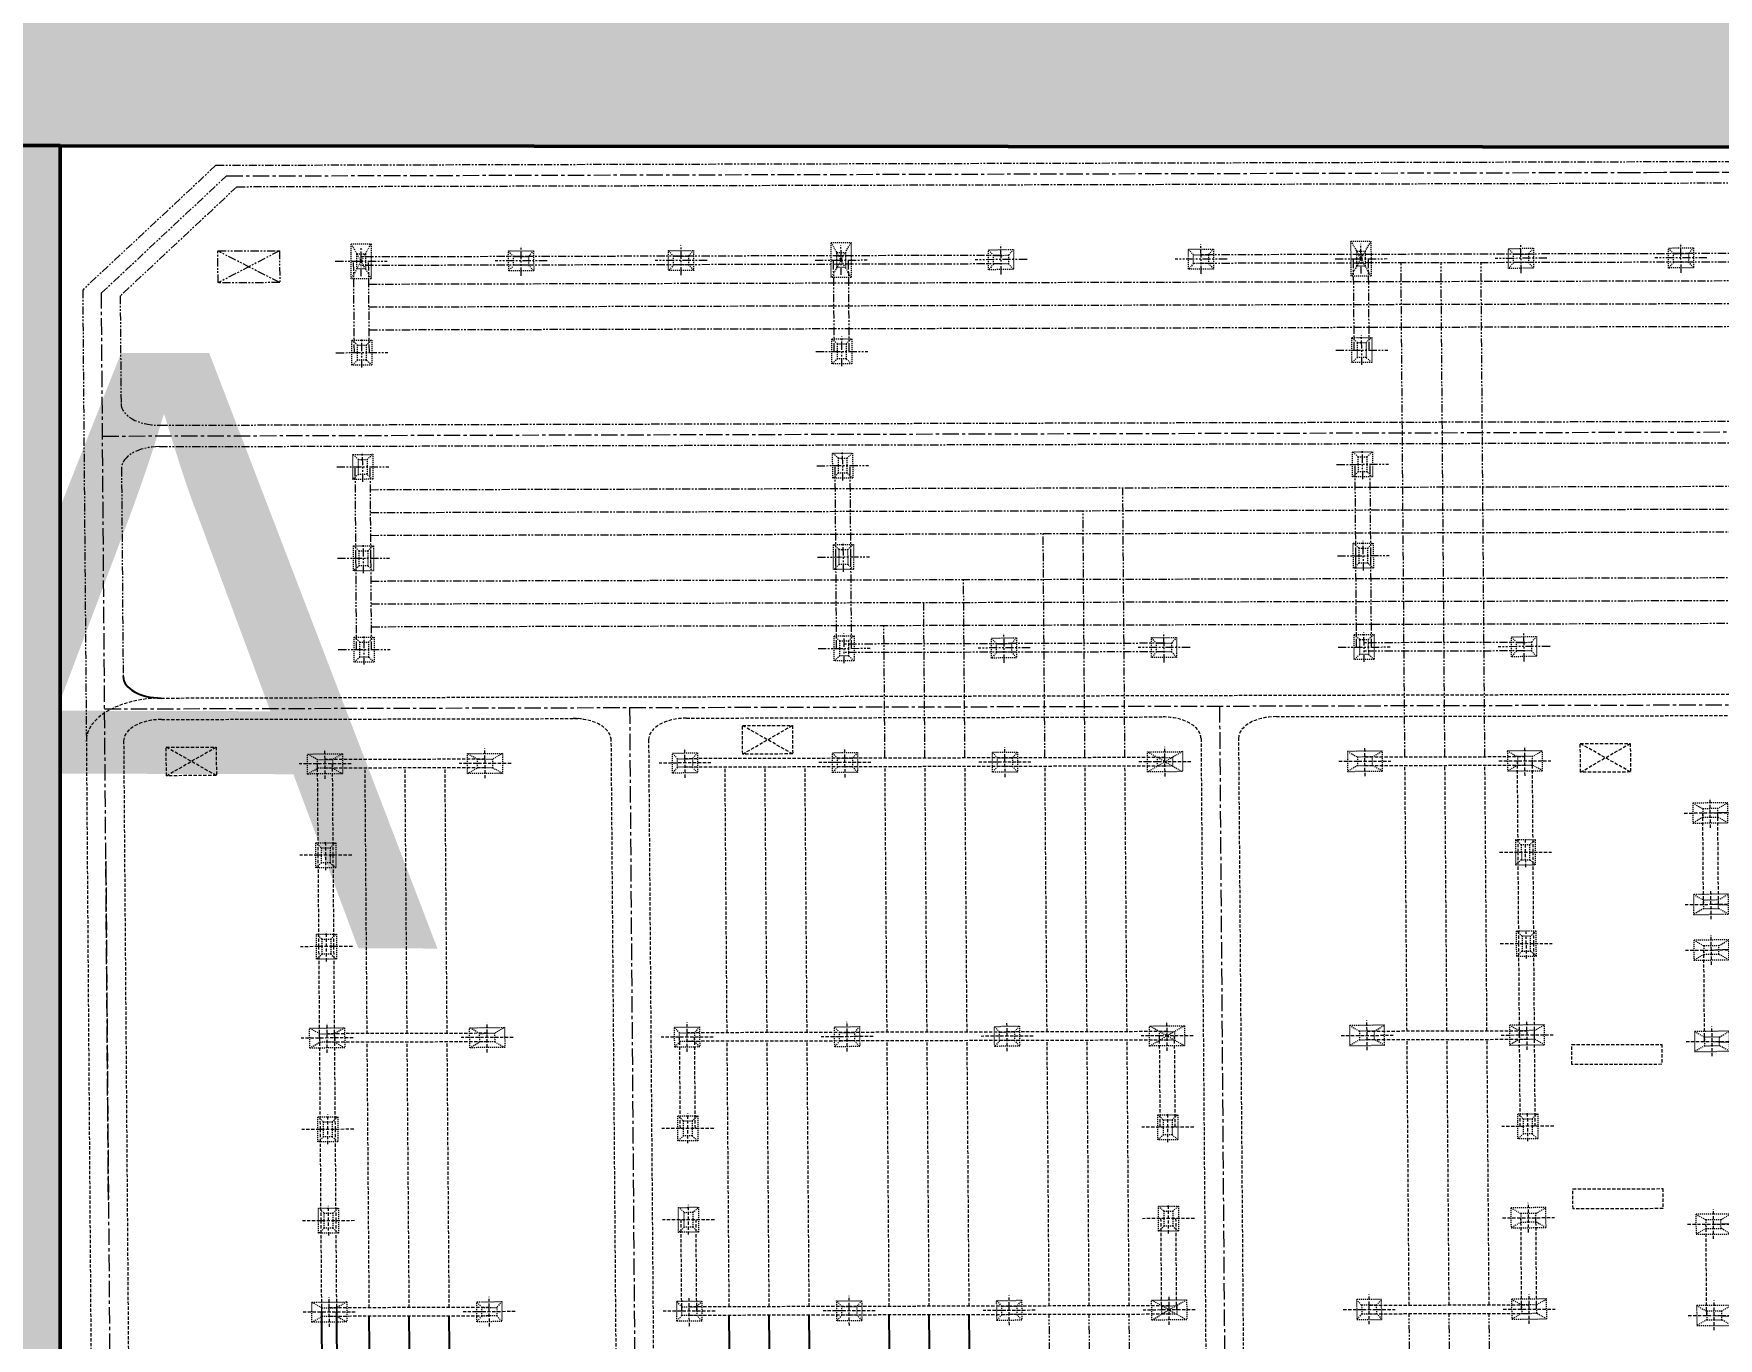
# Model space of a CAD drawing. Header units: metres. Extents: x 222800 to 230200, y 1548340 to 1564214.
# Drawn here: x 226362 to 226531.8, y 1561424.4 to 1561556 of the extents above; entities that cross this region are included whole.
import ezdxf

# ---------------------------------------------------------------- set-up
doc = ezdxf.new("R2010")
doc.units = ezdxf.units.M
doc.header["$PDMODE"] = 1
doc.header["$PDSIZE"] = -15
for name, pattern in [('CENTER', [2, 1.25, -0.25, 0.25, -0.25]), ('HIDDEN', [0.375, 0.25, -0.125]), ('PHANTOM2', [1.25, 0.625, -0.125, 0.125, -0.125, 0.125, -0.125])]:
    doc.linetypes.add(name, pattern=pattern)
for name, color, linetype, lineweight in [('E-LAY-CNTRL', 1, 'CENTER', 0), ('E-LAY-EXIST', 8, 'HIDDEN', 0), ('STREAM', 141, 'Continuous', 0)]:
    doc.layers.add(name, color=color, linetype=linetype, lineweight=lineweight)
for name, color, linetype in [('E-LAY-ROAD', 7, 'Continuous'), ('for print 2by2', 7, 'Continuous'), ('G_B.T. ROAD', 1, 'Continuous'), ('G_CART TRACK', 252, 'Continuous'), ('plot hatching', 7, 'Continuous'), ('SIte Coordinates', 250, 'Continuous')]:
    doc.layers.add(name, color=color, linetype=linetype)
doc.styles.get("Standard").update_dxf_attribs({"font": 'arial.ttf'})

# ---------------------------------------------------------------- blocks, each defined once
blk = doc.blocks.new('TWR_CTG_p')
for p, q in [((-750, 750), (-1750, 1250)), ((1750, 1250), (750, 750)), ((-750, -750), (-1750, -1250)), ((750, -750), (1750, -1250))]:
    blk.add_line(p, q)
for points in [[(-1750, -1250), (1750, -1250), (1750, 1250), (-1750, 1250)], [(-750, -750), (750, -750), (750, 750), (-750, 750)]]:
    blk.add_lwpolyline(points, close=True)
blk = doc.blocks.new('TWR_CTH_p')
for p, q in [((-750, 750), (-1750, 1250)), ((1750, 1250), (750, 750)), ((-750, -750), (-1750, -1250)), ((750, -750), (1750, -1250))]:
    blk.add_line(p, q)
for points in [[(-1750, -1250), (1750, -1250), (1750, 1250), (-1750, 1250)], [(-750, -750), (750, -750), (750, 750), (-750, 750)]]:
    blk.add_lwpolyline(points, close=True)
blk = doc.blocks.new('TWR_CC_p')
for p, q in [((-750, 750), (-1750, 1250)), ((1750, 1250), (750, 750)), ((-750, -750), (-1750, -1250)), ((750, -750), (1750, -1250))]:
    blk.add_line(p, q)
for points in [[(-1750, -1250), (1750, -1250), (1750, 1250), (-1750, 1250)], [(-750, -750), (750, -750), (750, 750), (-750, 750)]]:
    blk.add_lwpolyline(points, close=True)
blk = doc.blocks.new('TWR_CD_p')
for p, q in [((-750, 750), (-1750, 1750)), ((1750, 1750), (750, 750)), ((-100, 100), (-750, 750)), ((750, 750), (100, 100)), ((-1750, -1750), (-750, -750)), ((-100, -100), (-750, -750)), ((100, -100), (750, -750)), ((750, -750), (1750, -1750))]:
    blk.add_line(p, q)
for points in [[(-1750, -1750), (1750, -1750), (1750, 1750), (-1750, 1750)], [(-750, -750), (750, -750), (750, 750), (-750, 750)], [(-100, -100), (100, -100), (100, 100), (-100, 100)]]:
    blk.add_lwpolyline(points, close=True)
blk = doc.blocks.new('TWR_CTI_p')
for p, q in [((-750, 750), (-1750, 1750)), ((1750, 1750), (750, 750)), ((-100, 100), (-750, 750)), ((750, 750), (100, 100)), ((-1750, -1750), (-750, -750)), ((-100, -100), (-750, -750)), ((100, -100), (750, -750)), ((750, -750), (1750, -1750))]:
    blk.add_line(p, q)
for points in [[(-1750, -1750), (1750, -1750), (1750, 1750), (-1750, 1750)], [(-750, -750), (750, -750), (750, 750), (-750, 750)], [(-100, -100), (100, -100), (100, 100), (-100, 100)]]:
    blk.add_lwpolyline(points, close=True)
blk = doc.blocks.new('TWR_CTE_p')
for p, q in [((-750, 750), (-1750, 1750)), ((1750, 1750), (750, 750)), ((-1750, -1750), (-750, -750)), ((750, -750), (1750, -1750))]:
    blk.add_line(p, q)
for points in [[(-1750, -1750), (1750, -1750), (1750, 1750), (-1750, 1750)], [(-750, -750), (750, -750), (750, 750), (-750, 750)]]:
    blk.add_lwpolyline(points, close=True)
blk = doc.blocks.new('TWR_CTK_p')
for p, q in [((-750, 750), (-1750, 1750)), ((1750, 1750), (750, 750)), ((-100, 100), (-750, 750)), ((750, 750), (100, 100)), ((-1750, -1750), (-750, -750)), ((-100, -100), (-750, -750)), ((100, -100), (750, -750)), ((750, -750), (1750, -1750))]:
    blk.add_line(p, q)
for points in [[(-1750, -1750), (1750, -1750), (1750, 1750), (-1750, 1750)], [(-750, -750), (750, -750), (750, 750), (-750, 750)], [(-100, -100), (100, -100), (100, 100), (-100, 100)]]:
    blk.add_lwpolyline(points, close=True)
blk = doc.blocks.new('TWR_CTD_p')
for p, q in [((-750, 750), (-1750, 1250)), ((1750, 1250), (750, 750)), ((-750, -750), (-1750, -1250)), ((750, -750), (1750, -1250))]:
    blk.add_line(p, q)
for points in [[(-1750, -1250), (1750, -1250), (1750, 1250), (-1750, 1250)], [(-750, -750), (750, -750), (750, 750), (-750, 750)]]:
    blk.add_lwpolyline(points, close=True)
blk = doc.blocks.new('SS')
at = {"layer": 'E-LAY-CNTRL', "color": 8}
for p, q in [((-68.64, 91.951), (-69.062, 97.234)), ((-59.424, 91.992), (-59.04, 97.409)), ((-120.607, -0.728), (-121.037, 96.327)), ((-110.112, 91.767), (-110.491, 96.511)), ((-100.896, 91.808), (-100.55, 96.684)), ((-96.288, 91.828), (-96.681, 96.752)), ((-87.072, 91.869), (-86.713, 96.926)), ((-174.364, 6.292, -0.203), (-174.759, 95.389, -0.063)), ((-148.124, -0.85), (-148.553, 95.846)), ((-120.891, 63.495), (-23.587, 63.926)), ((-120.741, 29.511), (0.061, 30.047)), ((-71.044, -0.509), (-162.56, -0.914)), ((-105.245, -0.66), (-3.074, -0.207))]:
    blk.add_line(p, q, dxfattribs=at)
blk.add_lwpolyline([(-174.721, 86.79), (-174.759, 95.389)], dxfattribs=at)
blk.add_lwpolyline([(-174.721, 86.79), (-174.759, 95.389)], dxfattribs=at)
at = {"layer": 'E-LAY-EXIST', "color": 8, "linetype": 'PHANTOM2'}
for p, q in [((-166.568, 99.293), (-166.527, 90.077)), ((-165.704, 99.297), (-165.663, 90.081)), ((-133.504, 14.623), (-133.878, 99.006)), ((-131.2, 14.633), (-131.574, 99.016)), ((-128.896, 14.643), (-129.271, 99.026)), ((-163.456, 14.49), (-163.83, 98.873)), ((-161.152, 14.5), (-161.526, 98.883)), ((-158.848, 14.51), (-159.222, 98.893)), ((-142.72, 14.582), (-143.094, 98.965)), ((-140.416, 14.592), (-140.79, 98.975)), ((-138.112, 14.602), (-138.486, 98.985)), ((-175.441, 5.685, -0.204), (-175.841, 95.37, -0.067)), ((-173.279, 6.895, -0.203), (-173.676, 95.408, -0.067)), ((-149.218, 2.414, -0.21), (-149.633, 95.828, -0.067)), ((-147.058, 2.423, -0.21), (-147.473, 95.865, -0.067)), ((-166.102, 91.576), (-166.089, 88.582)), ((-164.598, 90.086), (-167.592, 90.072)), ((-166.527, 90.077), (-166.486, 80.861)), ((-165.663, 90.081), (-165.622, 80.865)), ((-126.893, 82.534), (-126.88, 79.54)), ((-166.061, 82.36), (-166.048, 79.366)), ((-164.557, 80.87), (-167.551, 80.856)), ((-166.486, 80.861), (-166.445, 71.645)), ((-165.622, 80.865), (-165.582, 71.649)), ((-125.39, 81.043), (-128.384, 81.03)), ((-127.319, 81.035), (-127.278, 71.819)), ((-126.455, 81.039), (-126.414, 71.823)), ((-115.789, 78.782), (-165.612, 78.561)), ((-32.845, 79.149), (-59.629, 79.031)), ((-32.835, 76.845), (-59.619, 76.727)), ((-115.778, 76.478), (-165.602, 76.257)), ((-115.768, 74.174), (-165.592, 73.953)), ((-32.825, 74.541), (-59.609, 74.423)), ((-166.007, 70.15), (-166.02, 73.144)), ((-156.791, 70.191), (-156.804, 73.185)), ((-145.271, 70.242), (-145.284, 73.236)), ((-136.055, 70.283), (-136.068, 73.277)), ((-126.839, 70.324), (-126.853, 73.318)), ((-156.8, 72.12), (-166.015, 72.079)), ((-136.064, 72.212), (-145.28, 72.171)), ((-126.848, 72.253), (-136.064, 72.212)), ((-125.349, 71.827), (-128.343, 71.814)), ((-164.516, 71.654), (-167.511, 71.64)), ((-166.445, 71.645), (-166.405, 62.429)), ((-165.956, 71.705), (-166.071, 71.589)), ((-165.956, 71.59), (-166.071, 71.704)), ((-156.796, 71.256), (-166.012, 71.215)), ((-165.582, 71.649), (-165.541, 62.433)), ((-155.301, 71.695), (-158.295, 71.681)), ((-143.781, 71.746), (-146.775, 71.732)), ((-136.06, 71.348), (-145.276, 71.307)), ((-134.565, 71.786), (-137.559, 71.773)), ((-126.844, 71.389), (-136.06, 71.348)), ((-165.979, 63.928), (-165.966, 60.934)), ((-164.476, 62.438), (-167.47, 62.425)), ((-126.801, 61.798), (-126.788, 58.804)), ((-125.298, 60.307), (-128.292, 60.294)), ((-127.227, 60.299), (-127.186, 51.083)), ((-126.363, 60.303), (-126.322, 51.087)), ((-32.754, 58.414), (-59.537, 58.295)), ((-115.697, 58.046), (-142.912, 57.925)), ((-115.686, 55.742), (-140.598, 55.632)), ((-32.743, 56.11), (-59.527, 55.991)), ((-115.676, 53.438), (-138.284, 53.338)), ((-32.733, 53.806), (-59.517, 53.687)), ((-165.928, 52.408), (-165.915, 49.414)), ((-126.761, 52.582), (-126.747, 49.588)), ((-164.425, 50.918), (-167.419, 50.905)), ((-166.354, 50.909), (-166.313, 41.693)), ((-165.49, 50.913), (-165.449, 41.697)), ((-125.257, 51.092), (-128.251, 51.078)), ((-127.186, 51.083), (-127.145, 41.867)), ((-126.322, 51.087), (-126.281, 41.871)), ((-115.656, 48.83), (-133.656, 48.75)), ((-115.646, 46.526), (-131.341, 46.457)), ((-115.635, 44.222), (-129.027, 44.163)), ((-165.874, 40.198), (-165.887, 43.192)), ((-156.658, 40.239), (-156.671, 43.233)), ((-145.138, 40.29), (-145.152, 43.284)), ((-135.922, 40.331), (-135.936, 43.325)), ((-126.706, 40.372), (-126.72, 43.366)), ((-165.823, 41.638), (-165.939, 41.753)), ((-165.823, 41.753), (-165.938, 41.637)), ((-156.667, 42.168), (-165.883, 42.127)), ((-155.168, 41.743), (-158.162, 41.73)), ((-143.648, 41.794), (-146.642, 41.781)), ((-135.931, 42.26), (-145.147, 42.219)), ((-134.432, 41.835), (-137.426, 41.821)), ((-126.715, 42.301), (-135.931, 42.26)), ((-125.216, 41.876), (-128.21, 41.862)), ((-164.384, 41.702), (-167.378, 41.689)), ((-166.313, 41.693), (-166.272, 32.478)), ((-156.663, 41.304), (-165.879, 41.263)), ((-165.449, 41.697), (-165.408, 32.481)), ((-135.927, 41.396), (-145.143, 41.355)), ((-126.711, 41.437), (-135.927, 41.396)), ((-165.847, 33.976), (-165.833, 30.982)), ((-164.343, 32.486), (-167.337, 32.473)), ((-166.272, 32.478), (-166.231, 23.262)), ((-165.408, 32.481), (-165.367, 23.265)), ((-165.806, 24.761), (-165.792, 21.767)), ((-164.302, 23.27), (-167.296, 23.257)), ((-166.231, 23.262), (-166.19, 14.046)), ((-165.367, 23.265), (-165.326, 14.05)), ((-165.752, 12.551), (-165.765, 15.545)), ((-156.536, 12.591), (-156.549, 15.585)), ((-145.016, 12.643), (-145.029, 15.637)), ((-135.8, 12.683), (-135.813, 15.677)), ((-126.584, 12.724), (-126.597, 15.718)), ((-135.808, 14.612), (-145.024, 14.572)), ((-126.592, 14.653), (-135.808, 14.612)), ((-164.261, 14.054), (-167.255, 14.041)), ((-165.7, 13.99), (-165.816, 14.105)), ((-165.701, 14.105), (-165.816, 13.99)), ((-156.544, 14.52), (-165.76, 14.48)), ((-156.54, 13.656), (-165.756, 13.616)), ((-155.045, 14.095), (-158.039, 14.082)), ((-143.525, 14.146), (-146.519, 14.133)), ((-135.805, 13.748), (-145.02, 13.708)), ((-134.309, 14.187), (-137.303, 14.174)), ((-126.589, 13.789), (-135.805, 13.748)), ((-125.094, 14.228), (-128.088, 14.215)), ((-166.809, 9.346), (-163.587, 5.806)), ((-163.603, 9.36), (-166.794, 5.792)), ((-173.279, 6.895, 0.097), (-162.259, 0.167, 0.083)), ((-162.56, -0.914), (-174.364, 6.292)), ((-175.441, 5.685, 0.179), (-162.857, -1.994, 0.16)), ((-162.259, 0.167, 0.092), (-151.373, 0.215, 0.08)), ((-144.885, 0.244, 0.073), (-123.853, 0.337, 0.05)), ((-162.857, -1.994, 0.172), (-117.66, -1.783, 0.114))]:
    blk.add_line(p, q, dxfattribs=at)
at = {"layer": 'E-LAY-EXIST', "color": 8}
for p, q in [((-121.701, 2.536, -0.21), (-122.11, 94.738, -0.21)), ((-119.825, 66.769, 0.043), (-119.945, 93.673, -0.21)), ((-110.105, 90.27), (-110.118, 93.264)), ((-100.889, 90.311), (-100.902, 93.305)), ((-96.281, 90.331), (-96.295, 93.325)), ((-87.065, 90.372), (-87.079, 93.366)), ((-68.634, 90.454), (-68.647, 93.448)), ((-59.418, 90.495), (-59.431, 93.489)), ((-100.898, 92.24), (-110.114, 92.199)), ((-108.615, 91.774), (-111.609, 91.76)), ((-100.894, 91.376), (-110.11, 91.335)), ((-99.399, 91.815), (-102.393, 91.801)), ((-94.791, 91.835), (-97.785, 91.822)), ((-87.07, 91.437), (-96.286, 91.396)), ((-85.575, 91.876), (-88.569, 91.863)), ((-67.143, 91.958), (-70.137, 91.944)), ((-59.422, 91.56), (-68.638, 91.519)), ((-57.927, 91.998), (-60.921, 91.985)), ((-114.23, 84.291), (-117.123, 87.158)), ((-114.243, 87.171), (-117.11, 84.278)), ((-115.36, 79.591), (-115.373, 82.585)), ((-106.144, 79.632), (-106.158, 82.626)), ((-96.928, 79.672), (-96.942, 82.666)), ((-87.712, 79.713), (-87.726, 82.707)), ((-78.51, 82.748), (-78.497, 79.754)), ((-69.281, 79.795), (-69.294, 82.789)), ((-60.065, 79.836), (-60.078, 82.83)), ((-106.153, 81.561), (-115.369, 81.52)), ((-96.937, 81.601), (-106.153, 81.561)), ((-87.721, 81.642), (-96.937, 81.601)), ((-78.505, 81.683), (-87.721, 81.642)), ((-60.073, 81.765), (-69.289, 81.724)), ((-113.87, 81.094), (-116.864, 81.081)), ((-115.758, 71.87), (-115.799, 81.086)), ((-106.149, 80.697), (-115.365, 80.656)), ((-114.894, 71.874), (-114.935, 81.09)), ((-104.654, 81.135), (-107.648, 81.122)), ((-96.933, 80.737), (-106.149, 80.697)), ((-95.438, 81.176), (-98.432, 81.163)), ((-87.717, 80.778), (-96.933, 80.737)), ((-86.222, 81.217), (-89.216, 81.204)), ((-88.11, 71.992), (-88.151, 81.208)), ((-78.501, 80.819), (-87.717, 80.778)), ((-87.246, 71.996), (-87.287, 81.212)), ((-77.006, 81.258), (-80, 81.244)), ((-67.79, 81.299), (-70.784, 81.285)), ((-60.069, 80.901), (-69.285, 80.86)), ((-58.574, 81.339), (-61.568, 81.326)), ((-60.463, 72.115), (-60.503, 81.331)), ((-59.599, 72.119), (-59.639, 81.335)), ((-88.141, 78.904), (-114.925, 78.786)), ((-60.493, 79.027), (-87.277, 78.908)), ((-60.483, 76.723), (-87.267, 76.604)), ((-88.131, 76.6), (-114.914, 76.482)), ((-88.12, 74.296), (-114.904, 74.178)), ((-60.473, 74.419), (-87.256, 74.3)), ((-115.319, 70.375), (-115.333, 73.369)), ((-87.672, 70.497), (-87.685, 73.491)), ((-60.024, 70.62), (-60.037, 73.614)), ((-113.829, 71.878), (-116.823, 71.865)), ((-86.181, 72.001), (-89.175, 71.988)), ((-58.534, 72.124), (-61.528, 72.11)), ((-117.727, 64.589, 0.091), (-26.86, 64.992, -0.163)), ((-117.617, 62.429, 0.043), (-26.824, 62.832, -0.053)), ((-115.282, 61.849), (-115.268, 58.855)), ((-87.634, 61.971), (-87.621, 58.977)), ((-78.418, 62.012), (-78.405, 59.018)), ((-69.202, 62.053), (-69.189, 59.059)), ((-59.986, 62.094), (-59.973, 59.1)), ((-119.675, 32.785, 0.043), (-119.796, 60.231, 0.043)), ((-113.778, 60.358), (-116.772, 60.345)), ((-115.707, 60.35), (-115.666, 51.134)), ((-114.843, 60.354), (-114.802, 51.138)), ((-86.13, 60.481), (-89.124, 60.468)), ((-88.059, 60.473), (-88.018, 51.257)), ((-78.413, 60.947), (-87.629, 60.906)), ((-87.195, 60.476), (-87.154, 51.26)), ((-76.914, 60.522), (-79.908, 60.509)), ((-67.698, 60.563), (-70.692, 60.549)), ((-59.981, 61.029), (-69.197, 60.988)), ((-58.482, 60.604), (-61.476, 60.59)), ((-60.411, 60.595), (-60.371, 51.379)), ((-59.547, 60.599), (-59.507, 51.383)), ((-78.409, 60.083), (-87.625, 60.042)), ((-59.978, 60.165), (-69.193, 60.124)), ((-60.401, 58.291), (-87.185, 58.172)), ((-88.049, 58.169), (-114.833, 58.05)), ((-88.039, 55.865), (-114.823, 55.746)), ((-60.391, 55.987), (-87.175, 55.868)), ((-88.029, 53.561), (-114.812, 53.442)), ((-60.381, 53.683), (-87.165, 53.564)), ((-115.241, 52.633), (-115.227, 49.639)), ((-87.593, 52.756), (-87.58, 49.762)), ((-59.945, 52.878), (-59.932, 49.884)), ((-113.737, 51.143), (-116.731, 51.129)), ((-115.666, 51.134), (-115.625, 41.918)), ((-114.802, 51.138), (-114.761, 41.922)), ((-86.089, 51.265), (-89.083, 51.252)), ((-88.018, 51.257), (-87.977, 42.041)), ((-87.154, 51.26), (-87.113, 42.045)), ((-58.442, 51.388), (-61.436, 51.374)), ((-60.371, 51.379), (-60.33, 42.163)), ((-59.507, 51.383), (-59.466, 42.167)), ((-88.008, 48.953), (-114.792, 48.834)), ((-60.36, 49.075), (-87.144, 48.956)), ((-87.998, 46.649), (-114.782, 46.53)), ((-60.35, 46.771), (-87.134, 46.652)), ((-87.988, 44.345), (-114.771, 44.226)), ((-60.34, 44.467), (-87.124, 44.348)), ((-115.2, 43.417), (-115.187, 40.423)), ((-87.552, 43.54), (-87.539, 40.546)), ((-59.904, 43.662), (-59.891, 40.668)), ((-113.696, 41.927), (-116.69, 41.913)), ((-115.625, 41.918), (-115.584, 32.702)), ((-114.761, 41.922), (-114.72, 32.706)), ((-86.048, 42.049), (-89.042, 42.036)), ((-87.977, 42.041), (-87.937, 32.825)), ((-87.113, 42.045), (-87.073, 32.829)), ((-58.401, 42.172), (-61.395, 42.159)), ((-60.33, 42.163), (-60.289, 32.947)), ((-59.466, 42.167), (-59.425, 32.951)), ((-60.32, 39.859), (-87.103, 39.741)), ((-116.048, 36.027), (-118.941, 38.894)), ((-116.061, 38.907), (-118.928, 36.014)), ((-87.967, 39.737), (-114.751, 39.618)), ((-87.957, 37.433), (-114.741, 37.314)), ((-60.309, 37.555), (-87.093, 37.437)), ((-87.947, 35.129), (-114.731, 35.01)), ((-60.299, 35.251), (-87.083, 35.133)), ((-115.159, 34.201), (-115.146, 31.207)), ((-87.511, 34.324), (-87.498, 31.33)), ((-78.295, 34.365), (-78.282, 31.371)), ((-69.079, 34.405), (-69.066, 31.411)), ((-59.864, 34.446), (-59.85, 31.452)), ((-78.291, 33.3), (-87.507, 33.259)), ((-59.859, 33.381), (-69.075, 33.34)), ((-113.655, 32.711), (-116.649, 32.697)), ((-86.008, 32.833), (-89.002, 32.82)), ((-78.287, 32.436), (-87.503, 32.395)), ((-76.792, 32.874), (-79.786, 32.861)), ((-67.576, 32.915), (-70.57, 32.902)), ((-59.855, 32.517), (-69.071, 32.476)), ((-58.36, 32.956), (-61.354, 32.943)), ((-117.476, 30.606, 0.043), (-26.71, 31.009, -0.163)), ((-117.644, 28.438, 0.043), (-26.701, 28.848, -0.163)), ((-119.541, 2.545, -0.21), (-119.63, 26.521, 0.043)), ((-115.108, 22.681), (-115.095, 19.687)), ((-87.46, 22.804), (-87.447, 19.81)), ((-59.812, 22.926), (-59.799, 19.932)), ((-58.309, 21.436), (-61.303, 21.423)), ((-60.238, 21.427), (-60.197, 12.212)), ((-59.374, 21.431), (-59.333, 12.215)), ((-113.604, 21.191), (-116.598, 21.178)), ((-115.533, 21.182), (-115.492, 11.966)), ((-114.669, 21.186), (-114.628, 11.97)), ((-85.957, 21.313), (-88.951, 21.3)), ((-87.886, 21.305), (-87.845, 12.089)), ((-87.022, 21.309), (-86.981, 12.093)), ((-87.875, 19.001), (-114.659, 18.882)), ((-60.228, 19.123), (-87.011, 19.005)), ((-87.865, 16.697), (-114.649, 16.578)), ((-60.217, 16.819), (-87.001, 16.701)), ((-87.855, 14.393), (-114.639, 14.274)), ((-87.419, 13.588), (-87.406, 10.594)), ((-60.207, 14.516), (-86.991, 14.397)), ((-78.203, 13.629), (-78.19, 10.635)), ((-68.988, 13.67), (-68.974, 10.676)), ((-59.772, 13.71), (-59.758, 10.716)), ((-115.067, 13.465), (-115.054, 10.471)), ((-105.851, 13.506), (-105.838, 10.512)), ((-96.635, 13.547), (-96.622, 10.553)), ((-59.767, 12.645), (-68.983, 12.605)), ((-113.563, 11.975), (-116.557, 11.962)), ((-105.846, 12.441), (-115.062, 12.4)), ((-104.348, 12.016), (-107.342, 12.003)), ((-96.631, 12.482), (-105.846, 12.441)), ((-95.132, 12.057), (-98.126, 12.043)), ((-87.415, 12.523), (-96.631, 12.482)), ((-87.411, 11.659), (-96.627, 11.618)), ((-85.916, 12.098), (-88.91, 12.084)), ((-78.199, 12.564), (-87.415, 12.523)), ((-78.195, 11.7), (-87.411, 11.659)), ((-76.7, 12.138), (-79.694, 12.125)), ((-68.983, 12.605), (-78.199, 12.564)), ((-68.979, 11.741), (-78.195, 11.7)), ((-67.484, 12.179), (-70.478, 12.166)), ((-59.763, 11.781), (-68.979, 11.741)), ((-58.268, 12.22), (-61.262, 12.207)), ((-105.843, 11.577), (-115.059, 11.536)), ((-96.627, 11.618), (-105.843, 11.577)), ((-113.869, 2.83), (-116.762, 5.697)), ((-113.882, 5.71), (-116.749, 2.817)), ((-117.371, 0.366, 0.043), (-26.576, 0.768)), ((-117.66, -1.783, 0.114), (-26.567, -1.392))]:
    blk.add_line(p, q, dxfattribs=at)
for points in [[(-84.757, 88.979), (-84.734, 83.795), (-86.75, 83.786), (-86.773, 88.97)], [(-70.201, 89.043), (-70.178, 83.859), (-72.194, 83.85), (-72.217, 89.034)], [(-114.243, 87.171), (-114.23, 84.291), (-117.11, 84.278), (-117.123, 87.158)], [(-116.061, 38.907), (-116.048, 36.027), (-118.928, 36.014), (-118.941, 38.894)], [(-113.882, 5.71), (-113.869, 2.83), (-116.749, 2.817), (-116.762, 5.697)]]:
    blk.add_lwpolyline(points, close=True, dxfattribs=at)
at = {"layer": 'E-LAY-EXIST', "color": 8, "linetype": 'PHANTOM2'}
blk.add_lwpolyline([(-163.603, 9.36), (-163.587, 5.806), (-166.794, 5.792), (-166.809, 9.346)], close=True, dxfattribs=at)
at = {"layer": 'E-LAY-EXIST', "color": 8}
for centre, radius, start, end in [((-117.637, 66.778, 0.043), 2.189, 180.25398, 270.25398), ((-117.608, 60.241, 0.043), 2.189, 90.25398, 180.25398), ((-117.486, 32.795, 0.043), 2.189, 180.25398, 270.25398), ((-117.457, 26.257, 0.043), 2.189, 90.25398, 180.25398), ((-117.352, 2.555, -0.21), 4.349, 180.25398, 270.25398), ((-117.352, 2.555, -0.21), 2.189, 180.25398, 270.25398)]:
    blk.add_arc(centre, radius, start, end, dxfattribs=at)
at = {"layer": 'E-LAY-EXIST', "color": 8, "linetype": 'PHANTOM2'}
for centre, start, end in [((-151.407, 2.404, -0.21), 270.25398, 0.25398), ((-144.87, 2.433, -0.21), 180.25398, 270.25398)]:
    blk.add_arc(centre, 2.189, start, end, dxfattribs=at)
at = {"layer": 'E-LAY-ROAD', "color": 8, "ltscale": 2500}
for p, q in [((-32.713, 49.198), (-59.496, 49.079)), ((-32.702, 46.894), (-59.486, 46.775)), ((-32.692, 44.59), (-59.476, 44.471)), ((-32.672, 39.982), (-59.456, 39.863)), ((-32.662, 37.678), (-59.445, 37.559)), ((-32.651, 35.374), (-59.435, 35.255)), ((-32.58, 19.246), (-59.364, 19.127)), ((-32.57, 16.942), (-59.353, 16.823)), ((-32.559, 14.638), (-59.343, 14.519)), ((-50.551, 12.686), (-59.767, 12.645)), ((-50.547, 11.822), (-59.763, 11.781))]:
    blk.add_line(p, q, dxfattribs=at)
at = {"layer": 'E-LAY-ROAD', "color": 8}
blk.add_arc((-123.89, 2.526, -0.21), 2.189, 270.25398, 0.25398, dxfattribs=at)
at = {"layer": 'E-LAY-EXIST', "color": 8}
for name, p, xscale, yscale, zscale, rotation in [('TWR_CTE_p', (-110.112, 91.767), 0.0005759999317107883, 0.0005759999317107883, 0.0005759999317107883, 180.2539860152478), ('TWR_CTE_p', (-100.896, 91.808), 0.0005759999317107883, 0.0005759999317107883, 0.0005759999317107883, 180.2539860152478), ('TWR_CTE_p', (-96.288, 91.828), 0.0005759999317107883, 0.0005759999317107883, 0.0005759999317107883, 180.2539860152478), ('TWR_CTE_p', (-87.072, 91.869), 0.0005759999317107883, 0.0005759999317107883, 0.0005759999317107883, 180.2539860152478), ('TWR_CTE_p', (-68.64, 91.951), 0.0005759999317107883, 0.0005759999317107883, 0.0005759999317107883, 180.2539860152478), ('TWR_CTE_p', (-59.424, 91.992), 0.0005759999317107883, 0.0005759999317107883, 0.0005759999317107883, 180.2539860152478), ('TWR_CTE_p', (-115.367, 81.088), 0.0005759999317107883, 0.0005759999317107883, 0.0005759999317107883, 180.2539860152478), ('TWR_CTD_p', (-106.151, 81.129), 0.0005759999753015984, 0.0005759999753015984, 0.0005759999753015984, 90.25398454850634), ('TWR_CTD_p', (-96.935, 81.169), 0.0005759999753015984, 0.0005759999753015984, 0.0005759999753015984, 90.25398454850634), ('TWR_CTE_p', (-87.719, 81.21), 0.0005759999317107883, 0.0005759999317107883, 0.0005759999317107883, 180.2539860152478), ('TWR_CTD_p', (-78.503, 81.251), -0.0005759999754306121, 0.0005759999621659517, 0.000576, 90.25398744348959), ('TWR_CTE_p', (-69.287, 81.292), 0.0005759999317107883, 0.0005759999317107883, 0.0005759999317107883, 180.2539860152478), ('TWR_CTE_p', (-60.071, 81.333), 0.0005759999317107883, 0.0005759999317107883, 0.0005759999317107883, 180.2539860152478), ('TWR_CTE_p', (-115.326, 71.872), 0.0005759999317107883, 0.0005759999317107883, 0.0005759999317107883, 180.2539860152478), ('TWR_CTE_p', (-87.678, 71.994), 0.0005759999317107883, 0.0005759999317107883, 0.0005759999317107883, 180.2539860152478), ('TWR_CC_p', (-60.031, 72.117), 0.0005759999317107883, 0.0005759999317107883, 0.0005759999317107883, 180.2539860152478), ('TWR_CTK_p', (-115.275, 60.352), -0.0005759999317107883, 0.0005759999621659517, 0.000576, 0.253986015247829), ('TWR_CTK_p', (-87.627, 60.474), -0.0005759999317107883, 0.0005759999621659517, 0.000576, 0.253986015247829), ('TWR_CTD_p', (-78.411, 60.515), -0.0005759999754306121, 0.0005759999621659517, 0.000576, 90.25398744348959), ('TWR_CTD_p', (-69.195, 60.556), -0.0005759999754306121, 0.0005759999621659517, 0.000576, 90.25398744348959), ('TWR_CTI_p', (-59.979, 60.597), -0.0005759999317107883, 0.0005759999621659517, 0.000576, 0.253986015247829), ('TWR_CTH_p', (-115.234, 51.136), -0.0005759999317107883, 0.0005759999621659517, 0.000576, 0.253986015247829), ('TWR_CTH_p', (-87.586, 51.259), -0.0005759999317107883, 0.0005759999621659517, 0.000576, 0.253986015247829), ('TWR_CTH_p', (-59.939, 51.381), -0.0005759999317107883, 0.0005759999621659517, 0.000576, 0.253986015247829), ('TWR_CTG_p', (-87.545, 42.043), -0.0005759999317107883, 0.0005759999621659517, 0.000576, 0.253986015247829), ('TWR_CTG_p', (-59.898, 42.165), -0.0005759999317107883, 0.0005759999621659517, 0.000576, 0.253986015247829), ('TWR_CTG_p', (-115.193, 41.92), -0.0005759999317107883, 0.0005759999621659517, 0.000576, 0.253986015247829), ('TWR_CTG_p', (-115.152, 32.704), -0.0005759999317107883, 0.0005759999621659517, 0.000576, 0.253986015247829), ('TWR_CTG_p', (-87.505, 32.827), -0.0005759999317107883, 0.0005759999621659517, 0.000576, 0.253986015247829), ('TWR_CTD_p', (-78.289, 32.868), -0.0005759999754306121, 0.0005759999621659517, 0.000576, 90.25398744348959), ('TWR_CTD_p', (-69.073, 32.908), -0.0005759999754306121, 0.0005759999621659517, 0.000576, 90.25398744348959), ('TWR_CTG_p', (-59.857, 32.949), -0.0005759999317107883, 0.0005759999621659517, 0.000576, 0.253986015247829), ('TWR_CTE_p', (-115.101, 21.184), -0.0005759999317107883, 0.0005759999621659517, 0.000576, 0.253986015247829), ('TWR_CTE_p', (-87.454, 21.307), -0.0005759999317107883, 0.0005759999621659517, 0.000576, 0.253986015247829), ('TWR_CC_p', (-59.806, 21.429), -0.0005759999317107883, 0.0005759999621659517, 0.000576, 0.253986015247829), ('TWR_CTE_p', (-115.06, 11.968), -0.0005759999317107883, 0.0005759999621659517, 0.000576, 0.253986015247829), ('TWR_CTD_p', (-105.845, 12.009), -0.0005759999754306121, 0.0005759999621659517, 0.000576, 90.25398744348959), ('TWR_CTD_p', (-96.629, 12.05), -0.0005759999754306121, 0.0005759999621659517, 0.000576, 90.25398744348959), ('TWR_CTE_p', (-87.413, 12.091), -0.0005759999317107883, 0.0005759999621659517, 0.000576, 0.253986015247829), ('TWR_CTD_p', (-78.197, 12.132), -0.0005759999754306121, 0.0005759999621659517, 0.000576, 90.25398744348959), ('TWR_CTD_p', (-68.981, 12.173), -0.0005759999754306121, 0.0005759999621659517, 0.000576, 90.25398744348959), ('TWR_CTE_p', (-59.765, 12.213), -0.0005759999317107883, 0.0005759999621659517, 0.000576, 0.253986015247829)]:
    blk.add_blockref(name, p, dxfattribs=dict(at, xscale=xscale, yscale=yscale, zscale=zscale, rotation=rotation))
at = {"layer": 'E-LAY-EXIST', "color": 8, "linetype": 'PHANTOM2', "yscale": 0.0005759999621659517, "zscale": 0.000576}
for name, p, xscale, rotation in [('TWR_CTH_p', (-166.095, 90.079), -0.0005759999317107883, 0.253986015247829), ('TWR_CTH_p', (-166.054, 80.863), -0.0005759999317107883, 0.253986015247829), ('TWR_CTH_p', (-126.887, 81.037), -0.0005759999317107883, 0.253986015247829), ('TWR_CTH_p', (-136.062, 71.78), -0.0005759999753015984, 270.2539845485064), ('TWR_CTG_p', (-126.846, 71.821), -0.0005759999753015984, 270.2539845485064), ('TWR_CD_p', (-166.013, 71.647), -0.0005759999753015984, 270.2539845485064), ('TWR_CC_p', (-156.798, 71.688), -0.0005759999753015984, 270.2539845485064), ('TWR_CTG_p', (-145.278, 71.739), -0.0005759999753015984, 270.2539845485064), ('TWR_CTH_p', (-165.973, 62.431), -0.0005759999317107883, 0.253986015247829), ('TWR_CTH_p', (-126.795, 60.301), -0.0005759999317107883, 0.253986015247829), ('TWR_CTH_p', (-165.922, 50.911), -0.0005759999317107883, 0.253986015247829), ('TWR_CTH_p', (-126.754, 51.085), -0.0005759999317107883, 0.253986015247829), ('TWR_CD_p', (-165.881, 41.695), -0.0005759999753015984, 270.2539845485064), ('TWR_CC_p', (-156.665, 41.736), -0.0005759999753015984, 270.2539845485064), ('TWR_CTG_p', (-145.145, 41.787), -0.0005759999753015984, 270.2539845485064), ('TWR_CTH_p', (-135.929, 41.828), -0.0005759999753015984, 270.2539845485064), ('TWR_CTG_p', (-126.713, 41.869), -0.0005759999753015984, 270.2539845485064), ('TWR_CTH_p', (-165.84, 32.479), -0.0005759999317107883, 0.253986015247829), ('TWR_CTH_p', (-165.799, 23.264), -0.0005759999317107883, 0.253986015247829), ('TWR_CD_p', (-165.758, 14.048), -0.0005759999753015984, 270.2539845485064), ('TWR_CC_p', (-156.542, 14.088), -0.0005759999753015984, 270.2539845485064), ('TWR_CTG_p', (-145.022, 14.14), -0.0005759999753015984, 270.2539845485064), ('TWR_CTH_p', (-135.806, 14.18), -0.0005759999753015984, 270.2539845485064), ('TWR_CTG_p', (-126.591, 14.221), -0.0005759999753015984, 270.2539845485064)]:
    blk.add_blockref(name, p, dxfattribs=dict(at, xscale=xscale, rotation=rotation))

msp = doc.modelspace()

# ---------------------------------------------------------------- hatches: boundary and pattern name
at = {"layer": 'STREAM'}
h = msp.add_hatch(color=253, dxfattribs=at)
h.dxf.hatch_style = 1
h.paths.add_polyline_path([(226605.13299, 1561569.66591), (225710.381, 1561569.66591), (225644.45102, 1561569.66591), (225616.00443, 1561569.66591), (225627.42118, 1561558.49166), (225641.54696, 1561544.66591), (226603.25459, 1561544.66591)])
at = {"layer": 'STREAM', "true_color": 0xffffdb}
h = msp.add_hatch(color=7, dxfattribs=at)
h.dxf.hatch_style = 1
h.paths.add_polyline_path([(226000, 1560855.40127), (226010.18823, 1560859.01409), (226024.09488, 1560863.35705), (226034.92754, 1560865.61238), (226051.94821, 1560868.16385), (226069.57185, 1560869.76493), (226079.14798, 1560871.41491), (226088.7335, 1560875.24664), (226106.06394, 1560879.57641), (226117.59756, 1560879.57641), (226132.80153, 1560875.43259), (226148.06096, 1560871.43869), (226170.31708, 1560870.76801), (226201.1988, 1560873.28), (226221.95716, 1560883.82822), (226239.88413, 1560894.27879), (226251.10895, 1560903.51667), (226237.59692, 1560905.87973), (226215.64381, 1560918.72189), (226204.91122, 1560935.4062), (226201.03342, 1560954.78282), (226203.69803, 1560973.86672), (226204.27918, 1560989.54926), (226218.54062, 1561004.89759), (226243.59598, 1561001.76776), (226247.33862, 1560980.57396), (226243.83023, 1560968.522), (226245.1674, 1560954.49049), (226252.23325, 1560945.79975), (226259.202, 1560944.30742), (226283.11218, 1560946.21898), (226288.6076, 1560946.21898), (226303.55844, 1560945.00553), (226306.41842, 1560980.24332), (226319.31625, 1561006.90936), (226371.7429, 1561084.33048), (226443.27709, 1561184.1158), (226491.68675, 1561305.8885), (226415.68453, 1561305.23987, -1.004276208), (226378.75958, 1561305.08231, -0.995742), (226415.68453, 1561305.23987), (226491.68675, 1561305.8885), (226491.89743, 1561306.41846), (226527.60335, 1561344.66591), (226364.66382, 1561344.66591), (226364.66382, 1561544.66591), (226000, 1561544.66591)])
h.paths.add_polyline_path([(225867.5028, 1561097.793), (225893.31629, 1561045.44952), (225890.86443, 1561017.03584), (225885.88693, 1560959.35362), (225879.49142, 1560885.2386), (225876.29177, 1560848.1592), (225891.23623, 1560846.86962), (225905.19608, 1560848.80723), (225922.89433, 1560852.73758), (225942.39703, 1560854.90315), (225981.27954, 1560852.95744), (225998.97557, 1560855.038), (226000, 1560855.40127), (226000, 1561544.66591), (225641.54696, 1561544.66591), (225643.71341, 1561542.54548), (225655.40168, 1561531.10547), (225698.49249, 1561442.49776), (225740.94497, 1561356.033), (225779.43771, 1561276.36758), (225815.03394, 1561204.18708)])
h.paths.add_polyline_path([(226137.89552, 1560655.95294, -0.995742), (226174.82046, 1560656.1105), (226252.182, 1560656.77073), (226251.68923, 1560700), (226000, 1560700), (226000, 1560315.31443), (226238.54827, 1560315.24318), (226254.33572, 1560323.68113), (226274.01407, 1560336.78992), (226289.52611, 1560357.27216), (226307.80923, 1560372.99202), (226305.21057, 1560378.60603), (226346.95917, 1560413.91549), (226356.66569, 1560521.33053), (226346.43748, 1560531.2802), (226282.76715, 1560572.34611), (226269.67211, 1560591.26818), (226257.32117, 1560633.56357), (226252.182, 1560656.77073), (226174.82046, 1560656.1105, -1.004276208)], flags=16)
h.paths.add_polyline_path([(226064.52109, 1560814.08214), (226018.92853, 1560798.18812), (226000, 1560795.03544), (226000, 1560111.91414), (226012.92177, 1560116.06437), (226029.51104, 1560120.55381), (226045.06914, 1560126.69995), (226062.97259, 1560130.80701), (226071.11416, 1560135.68819), (226075.07676, 1560140.63761), (226089.84587, 1560159.61182), (226102.41378, 1560176.97171), (226122.05532, 1560197.66856), (226133.42139, 1560213.3148), (226146.58755, 1560227.37816), (226161.6375, 1560233.88123), (226171.10528, 1560239.87286), (226179.99014, 1560246.08744), (226187.91299, 1560255.41793), (226196.25596, 1560269.75669), (226208.22083, 1560289.69001), (226228.32615, 1560309.77975), (226254.33572, 1560323.68113), (226274.01407, 1560336.78992), (226289.52611, 1560357.27216), (226315.61371, 1560379.70232), (226335.26078, 1560395.51691), (226347.84416, 1560410.88472), (226353.92031, 1560418.30538), (226368.55977, 1560447.03442), (226384.5093, 1560443.34121), (226372.88673, 1560505.55121), (226346.43748, 1560531.2802), (226282.76715, 1560572.34611), (226269.67211, 1560591.26818), (226257.32117, 1560633.56357), (226252.182, 1560656.77073), (226251.08026, 1560753.42409), (226250.6964, 1560803.42902), (226261.95584, 1560840.17431), (226238.38404, 1560833.74984), (226194.81367, 1560821.87477), (226153.36163, 1560824.11395), (226121.62509, 1560826.09619)])
h.paths.add_polyline_path([(226251.68923, 1560700), (226251.08026, 1560753.42409), (226250.6964, 1560803.42902), (226261.95584, 1560840.17431), (226238.38404, 1560833.74984), (226194.81367, 1560821.87477), (226153.36163, 1560824.11395), (226121.62509, 1560826.09619), (226064.52109, 1560814.08214), (226018.92853, 1560798.18812), (225990.15916, 1560793.39637), (225935.44666, 1560800.75672), (225886.52063, 1560792.22236), (225871.57617, 1560793.51194), (225870.67553, 1560783.07487), (225865.57974, 1560765.33959), (225860.48395, 1560747.60432), (225858.17104, 1560713.45553), (225857.2597, 1560700)], flags=17)
h.paths.add_polyline_path([(225842.43613, 1560481.13834), (225840.18385, 1560447.88472), (225827.84526, 1560410.88472), (225820.27017, 1560388.16914), (225795.99523, 1560315.37535), (226238.54827, 1560315.24318), (226254.33572, 1560323.68113), (226274.01407, 1560336.78992), (226289.52611, 1560357.27216), (226315.61371, 1560379.70232), (226335.26078, 1560395.51691), (226347.84416, 1560410.88472), (226353.92031, 1560418.30538), (226368.55977, 1560447.03442), (226384.5093, 1560443.34121), (226372.88673, 1560505.55121), (226346.43748, 1560531.2802), (226282.76715, 1560572.34611), (226269.67211, 1560591.26818), (226257.32117, 1560633.56357), (226252.182, 1560656.77073), (226251.08026, 1560753.42409), (226250.6964, 1560803.42902), (226261.95584, 1560840.17431), (226238.38404, 1560833.74984), (226194.81367, 1560821.87477), (226153.36163, 1560824.11395), (226121.62509, 1560826.09619), (226064.52109, 1560814.08214), (226018.92853, 1560798.18812), (225990.15916, 1560793.39637), (225935.44666, 1560800.75672), (225886.52063, 1560792.22236), (225871.57617, 1560793.51194), (225870.67553, 1560783.07487), (225865.57974, 1560765.33959), (225860.48395, 1560747.60432), (225858.17104, 1560713.45553), (225851.79625, 1560619.33534), (225846.544, 1560541.78869)])
h.paths.add_polyline_path([(226331.68968, 1561431.1016), (226417.84218, 1561430.87454), (226418.16804, 1561554.51668), (226332.01555, 1561554.74374)], flags=9)
h.paths.add_polyline_path([(226093.04017, 1560977.00374), (226273.32604, 1560976.52859), (226273.59759, 1561079.5637), (226093.31172, 1561080.03885)], flags=24)
h.paths.add_polyline_path([(226088.06439, 1560344.97824), (226268.35025, 1560344.50308), (226268.62181, 1560447.5382), (226088.33594, 1560448.01335)], flags=8)
h.paths.add_polyline_path([(225859.80706, 1560299.55835), (225881.34587, 1560408.27334), (225822.70867, 1560419.89065), (225801.16986, 1560311.17566)], flags=9)

# ---------------------------------------------------------------- linework, layer by layer
at = {"layer": 'for print 2by2', "color": 7, "flags": 128}
msp.add_lwpolyline([(226364.66382, 1561544.63925), (226603.63608, 1561544.46732), (226590.50155, 1561421.61008), (226574.29275, 1561394.67866), (226527.60335, 1561344.66591), (226364.66382, 1561344.66591)], dxfattribs=at)
at = {"layer": 'G_B.T. ROAD', "lineweight": 50}
for points in [[(226364.66382, 1561544.66591), (225641.54696, 1561544.66591)], [(226371.7429, 1561084.33048), (226443.27709, 1561184.1158), (226491.89743, 1561306.41846), (226527.60335, 1561344.66591), (226364.66382, 1561344.66591), (226364.66382, 1561544.66591)]]:
    msp.add_lwpolyline(points, dxfattribs=at)
msp.add_lwpolyline([(226603.63608, 1561544.46732), (226364.66382, 1561544.63925), (226364.66382, 1561344.66591), (226527.60335, 1561344.66591), (226574.29275, 1561394.67866), (226590.50155, 1561421.61008)], close=True, dxfattribs=at)
at = {"layer": 'plot hatching', "color": 1}
msp.add_point((226364.664, 1561544.639), dxfattribs=at)
at = {"layer": 'SIte Coordinates', "color": 3}
msp.add_point((226395, 1561520), dxfattribs=at)

# ---------------------------------------------------------------- block references
at = {"layer": 'G_CART TRACK', "yscale": 1.75, "rotation": 270}
msp.add_blockref('SS', (226370.42485, 1561367.24103, -0.16943), dxfattribs=at)

# ---------------------------------------------------------------- texts
at = {"color": 17, "insert": (226374.99273, 1561493.75031, 1128), "char_height": 60, "width": 0.9674339, "attachment_point": 5, "rotation": 359.8489944}
msp.add_mtext('\\A1;{\\C7;A}', dxfattribs=at)

doc.saveas('drawing.dxf')
